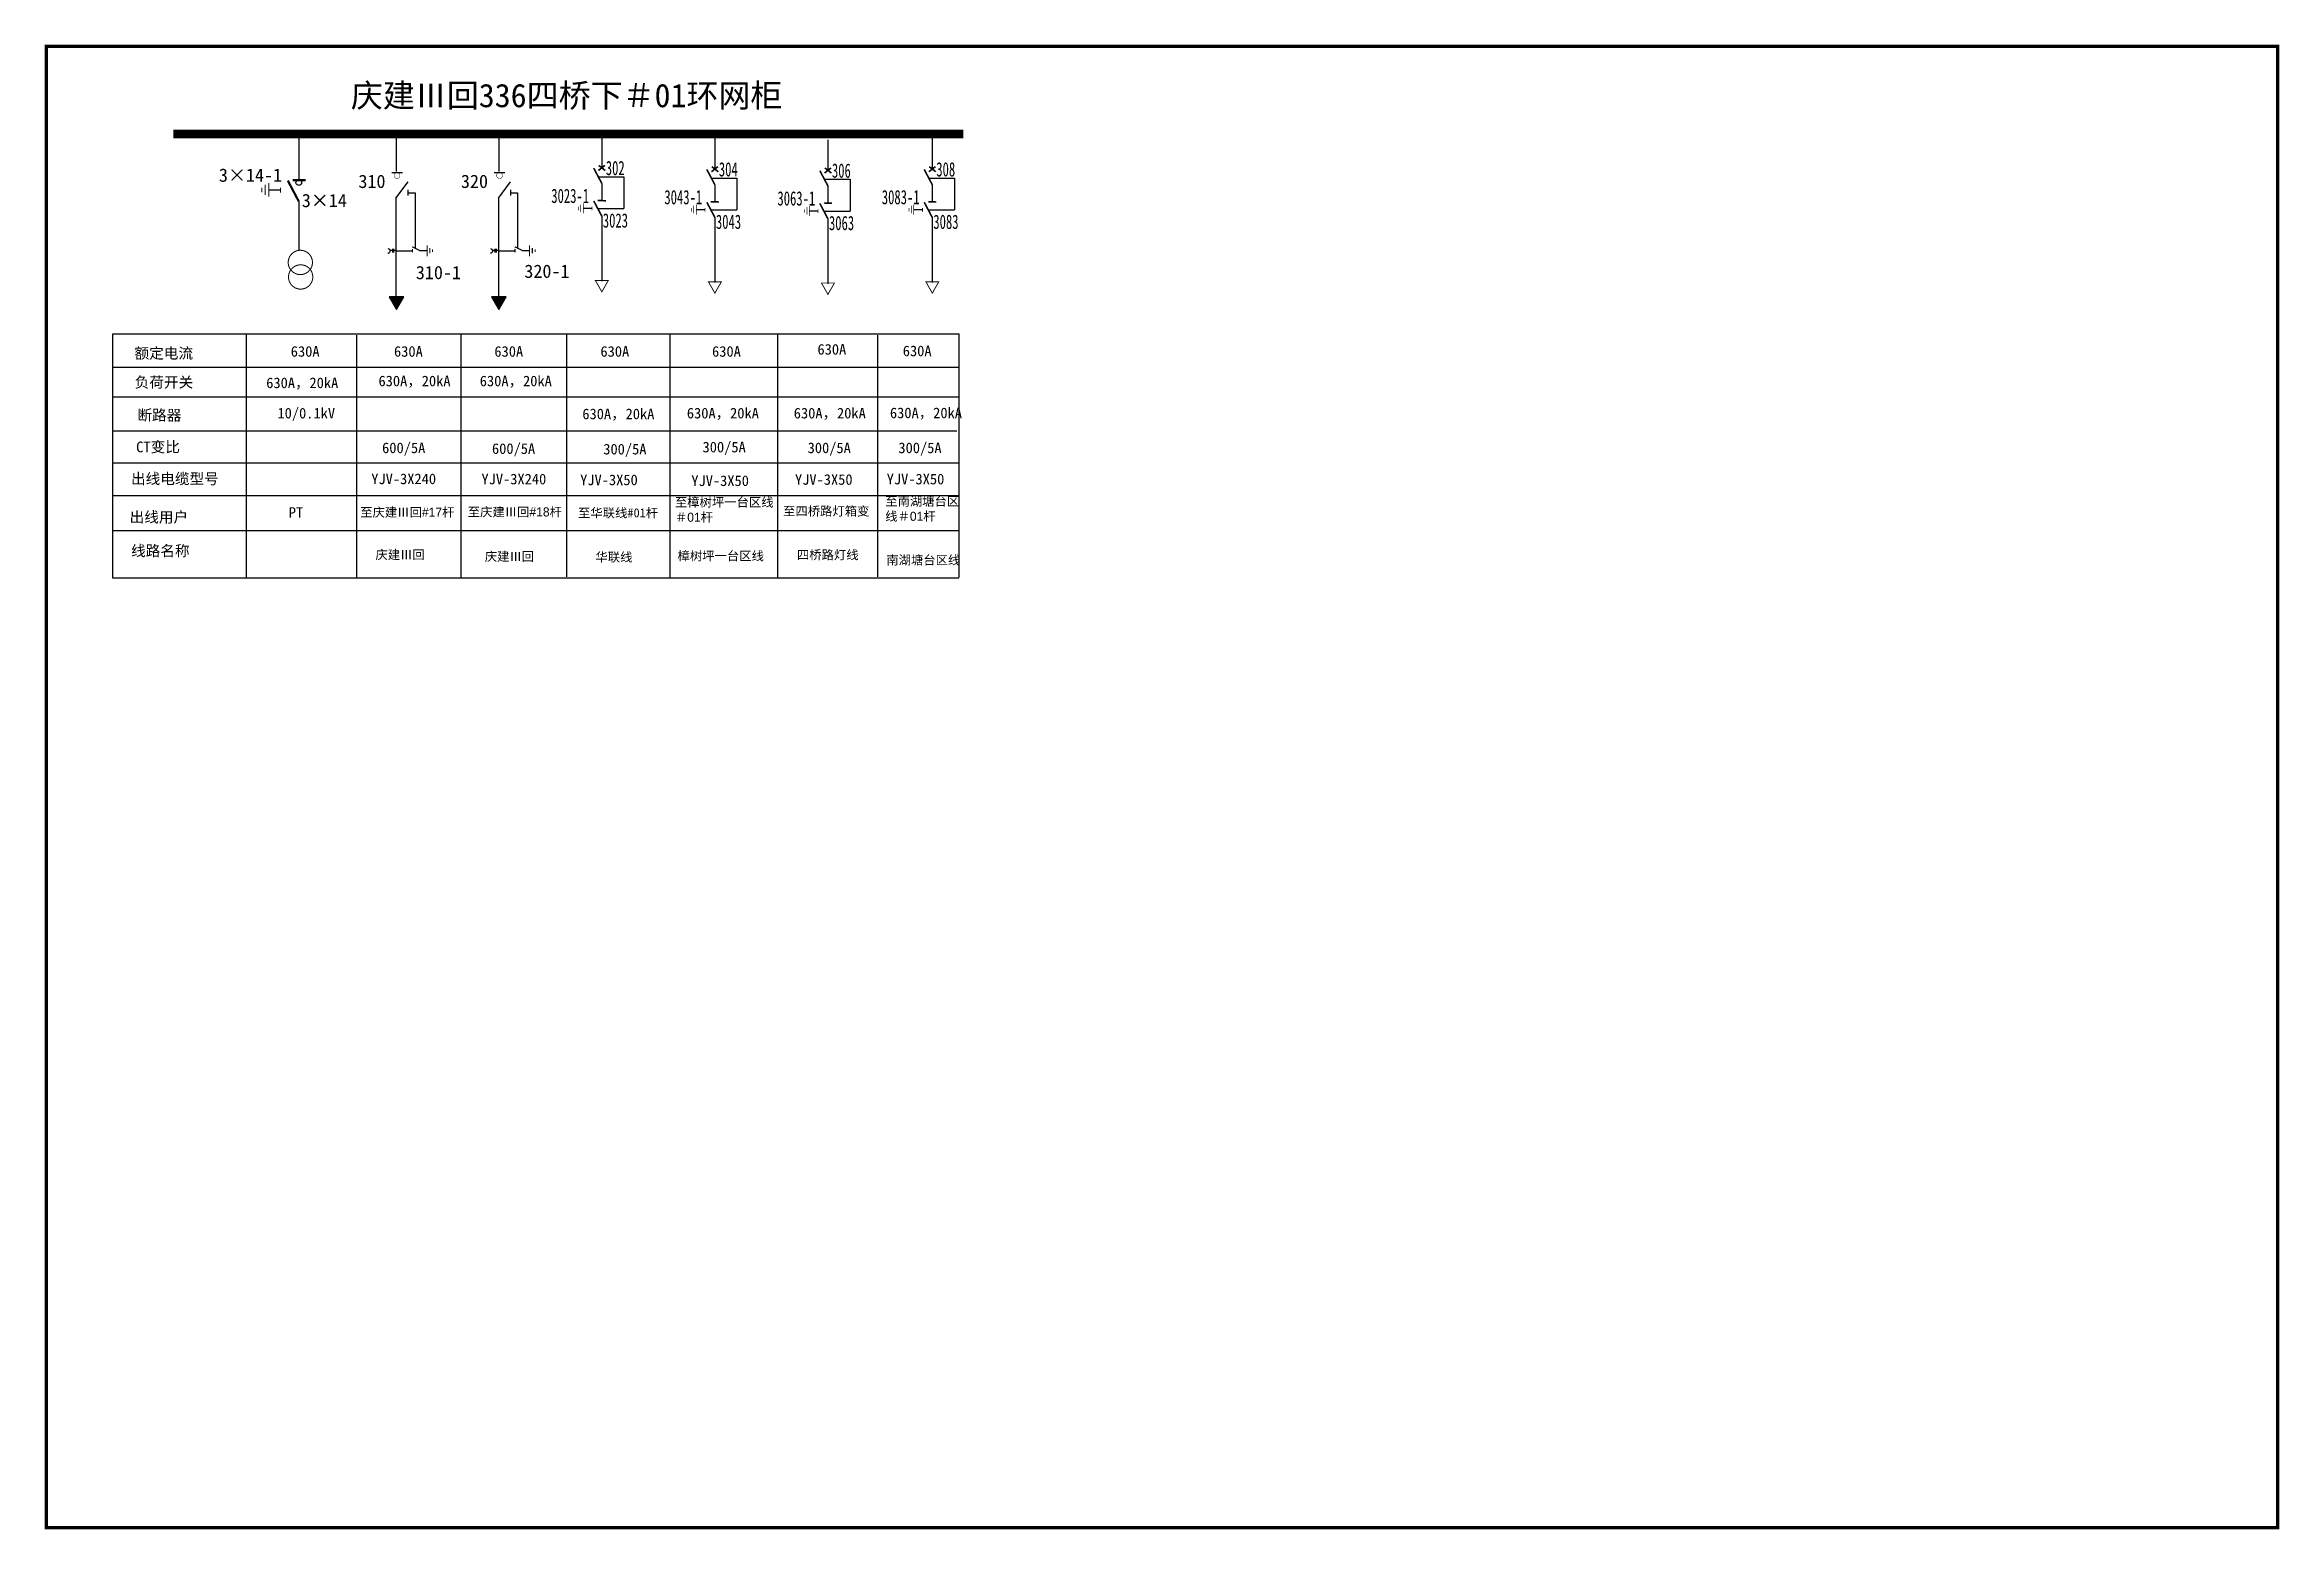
# Model space of a CAD drawing. Extents: x -2 to 344, y -245 to -15.
import ezdxf

# ---------------------------------------------------------------- set-up
doc = ezdxf.new("R2010")
doc.units = 0
doc.header["$LTSCALE"] = 0.774411
doc.layers.get('0').update_dxf_attribs({"linetype": 'CONTINUOUS'})
doc.layers.add('1', color=7, linetype='CONTINUOUS')
doc.layers.add('2', color=7, linetype='CONTINUOUS')
doc.styles.add('HZ', font='SIMKAI.TTF')
doc.styles.get("Standard").update_dxf_attribs({"font": 'SimSun.ttf', "height": 2.5})
doc.styles.add('宋体', font='SimSun.ttf')

# ---------------------------------------------------------------- blocks, each defined once
blk = doc.blocks.new('JD')
for points in [[(-2, 0.2), (-2, -0.2), (2, 0.2), (2, -0.2)], [(1, -1.2), (1, -0.8), (-1, -1.2), (-1, -0.8)], [(-0.5, -1.8), (-0.5, -2.2), (0.5, -1.8), (0.5, -2.2)]]:
    blk.add_trace(points)

msp = doc.modelspace()

# ---------------------------------------------------------------- hatches: boundary and pattern name
for points in [[(52.34, -55.97), (53.47, -54.01), (51.2, -54.01)], [(68.2, -55.97), (69.34, -54.01), (67.07, -54.01)]]:
    msp.add_hatch(color=7).paths.add_polyline_path(points)

# ---------------------------------------------------------------- linework, layer by layer
for p, q in [((37.22, -29.52), (37.22, -36.09)), ((84.14, -29.32), (84.14, -34.15)), ((101.64, -29.52), (101.64, -34.34)), ((119.14, -29.71), (119.14, -34.54)), ((135.3, -29.52), (135.3, -34.34)), ((34.4, -37.5), (32.58, -37.5)), ((51.62, -34.79), (53.26, -34.79)), ((54.11, -37.48), (54.11, -38.33)), ((54.13, -37.91), (55.22, -37.91)), ((55.22, -37.91), (55.22, -46.48)), ((67.49, -34.79), (69.13, -34.79)), ((69.98, -37.48), (69.98, -38.33)), ((70, -37.91), (71.09, -37.91)), ((71.09, -37.91), (71.09, -46.48)), ((83.59, -35.43), (87.56, -35.43)), ((84.14, -36.47), (84.14, -39.13)), ((87.56, -35.43), (87.56, -40.36)), ((101.09, -35.63), (105.06, -35.63)), ((101.64, -36.67), (101.64, -39.32)), ((105.06, -35.63), (105.06, -40.55)), ((118.59, -35.82), (122.57, -35.82)), ((119.14, -36.86), (119.14, -39.52)), ((122.57, -35.82), (122.57, -40.75)), ((134.75, -35.63), (138.73, -35.63)), ((135.3, -36.67), (135.3, -39.32)), ((138.73, -35.63), (138.73, -40.55)), ((37.22, -39.25), (37.22, -46.84)), ((82.62, -40.36), (81.27, -40.36)), ((83.51, -40.36), (87.56, -40.36)), ((100.12, -40.55), (98.78, -40.55)), ((101.01, -40.55), (105.06, -40.55)), ((117.62, -40.75), (116.28, -40.75)), ((118.52, -40.75), (122.57, -40.75)), ((133.78, -40.55), (132.44, -40.55)), ((134.68, -40.55), (138.73, -40.55)), ((84.14, -41.54), (84.14, -51.59)), ((101.64, -41.74), (101.64, -51.79)), ((119.14, -41.94), (119.14, -51.98)), ((135.3, -41.74), (135.3, -51.79)), ((52.34, -46.87), (54.82, -46.87)), ((55.92, -46.85), (57.07, -46.85)), ((68.2, -46.87), (70.69, -46.87)), ((71.79, -46.85), (72.93, -46.85))]:
    msp.add_line(p, q)
at = {"color": 7}
for p, q in [((52.37, -34.6), (52.37, -29.01)), ((68.24, -34.6), (68.24, -29.01))]:
    msp.add_line(p, q, dxfattribs=at)
at = {"color": 0}
for p, q in [((52.26, -38.75), (52.26, -54.35)), ((68.13, -38.75), (68.13, -54.35)), ((29.08, -59.72), (29.08, -97.53)), ((46.18, -59.93), (46.18, -97.58)), ((8.44, -64.92), (23.47, -64.92)), ((23.4, -64.92), (36.08, -64.92)), ((33.58, -64.92), (139.47, -64.92)), ((8.44, -69.48), (23.41, -69.48)), ((23.34, -69.48), (36.02, -69.48)), ((35.8, -69.48), (139.41, -69.48)), ((8.44, -79.7), (23.3, -79.7)), ((23.23, -79.7), (35.91, -79.7)), ((35.69, -79.7), (139.3, -79.7))]:
    msp.add_line(p, q, dxfattribs=at)
at = {"linetype": 'Continuous', "const_width": 0.5}
msp.add_lwpolyline([(-1.87, -15.25), (343.59, -15.25), (343.59, -244.48), (-1.87, -244.48)], close=True, dxfattribs=at)
for points, const_width in [([(17.81, -28.83), (140.1, -28.83)], 1.33), ([(84.14, -36.47), (82.88, -34.1)], 0.25), ([(84.61, -33.68), (83.6, -34.47)], 0.25), ([(83.66, -33.68), (84.67, -34.47)], 0.25), ([(101.64, -36.67), (100.39, -34.3)], 0.25), ([(102.11, -33.87), (101.11, -34.66)], 0.25), ([(101.17, -33.87), (102.17, -34.66)], 0.25), ([(119.14, -36.86), (117.89, -34.49)], 0.25), ([(119.62, -34.07), (118.61, -34.86)], 0.25), ([(118.67, -34.07), (119.68, -34.86)], 0.25), ([(135.3, -36.67), (134.05, -34.3)], 0.25), ([(135.78, -33.87), (134.77, -34.66)], 0.25), ([(134.83, -33.87), (135.84, -34.66)], 0.25), ([(31.49, -37.11), (31.49, -37.85)], 0.149), ([(32.03, -36.66), (32.03, -38.26)], 0.149), ([(32.56, -36.41), (32.56, -38.5)], 0.149), ([(34.4, -37.13), (34.4, -37.87)], 0.149), ([(37.22, -39.25), (35.52, -36.02)], 0.341), ([(38.26, -35.96), (36.25, -35.95)], 0.341), ([(51.62, -34.79), (53.26, -34.79)], 0.139), ([(67.49, -34.79), (69.13, -34.79)], 0.139), ([(80.51, -40.07), (80.51, -40.61)], 0.109), ([(80.87, -39.74), (80.87, -40.91)], 0.109), ([(81.26, -39.56), (81.26, -41.09)], 0.109), ([(82.62, -40.08), (82.62, -40.63)], 0.109), ([(84.14, -41.54), (82.88, -39.17)], 0.25), ([(84.77, -39.15), (83.5, -39.1)], 0.25), ([(98.01, -40.26), (98.01, -40.81)], 0.109), ([(98.37, -39.93), (98.37, -41.11)], 0.109), ([(98.77, -39.75), (98.77, -41.29)], 0.109), ([(100.12, -40.28), (100.12, -40.82)], 0.109), ([(101.64, -41.74), (100.39, -39.37)], 0.25), ([(102.28, -39.34), (101, -39.3)], 0.25), ([(115.51, -40.46), (115.51, -41)], 0.109), ([(115.88, -40.13), (115.88, -41.3)], 0.109), ([(116.27, -39.95), (116.27, -41.49)], 0.109), ([(117.62, -40.48), (117.62, -41.02)], 0.109), ([(119.14, -41.94), (117.89, -39.56)], 0.25), ([(119.78, -39.54), (118.51, -39.49)], 0.25), ([(131.67, -40.26), (131.67, -40.81)], 0.109), ([(132.04, -39.93), (132.04, -41.11)], 0.109), ([(132.43, -39.75), (132.43, -41.29)], 0.109), ([(133.78, -40.28), (133.78, -40.82)], 0.109), ([(135.3, -41.74), (134.05, -39.37)], 0.25), ([(135.94, -39.34), (134.67, -39.3)], 0.25), ([(54.78, -46.26), (55.99, -46.87)], 0.182), ([(54.82, -46.59), (54.82, -47.15)], 0.182), ([(70.65, -46.26), (71.86, -46.87)], 0.182), ([(70.69, -46.59), (70.69, -47.15)], 0.182)]:
    msp.add_lwpolyline(points, dxfattribs=dict(const_width=const_width))
for points, const_width in [([(51.98, -35.24, 1), (52.88, -35.24, 1)], 0.0695), ([(67.85, -35.24, 1), (68.75, -35.24, 1)], 0.0695), ([(39.34, -48.69, -1), (35.58, -48.69, -1)], 0.159), ([(39.39, -50.94, -1), (35.63, -50.94, -1)], 0.159)]:
    msp.add_lwpolyline(points, format="xyb", close=True, dxfattribs=dict(const_width=const_width))
for points in [[(51.01, -46.55, -0.877934), (51.03, -47.29)], [(66.88, -46.55, -0.877934), (66.9, -47.29)]]:
    msp.add_lwpolyline(points, format="xyb")
for points in [[(51.72, -46.86), (51.34, -46.86)], [(51.72, -46.61), (51.72, -47.16)], [(51.89, -46.61), (51.89, -47.16)], [(52.33, -46.86), (51.89, -46.86)], [(67.59, -46.86), (67.21, -46.86)], [(67.59, -46.61), (67.59, -47.16)], [(67.76, -46.61), (67.76, -47.16)], [(68.2, -46.86), (67.76, -46.86)]]:
    msp.add_lwpolyline(points)
at = {"color": 0, "const_width": 0.141}
for points in [[(83.13, -51.48), (84.14, -53.24), (85.14, -51.48)], [(100.63, -51.68), (101.64, -53.44), (102.65, -51.68)], [(118.14, -51.87), (119.14, -53.63), (120.15, -51.87)], [(134.3, -51.68), (135.3, -53.44), (136.31, -51.68)]]:
    msp.add_lwpolyline(points, close=True, dxfattribs=at)
at = {"color": 7}
for points in [[(52.34, -55.97), (53.47, -54.01), (51.2, -54.01)], [(68.2, -55.97), (69.34, -54.01), (67.07, -54.01)]]:
    msp.add_lwpolyline(points, close=True, dxfattribs=at)
msp.add_circle((37.22, -36.34), 0.444)
at = {"layer": '1'}
for points in [[(51.01, -46.54, -0.877934), (51.03, -47.28)], [(66.88, -46.54, -0.877934), (66.89, -47.28)]]:
    msp.add_lwpolyline(points, format="xyb", dxfattribs=at)
at = {"layer": '2'}
for p, q in [((52.26, -38.75), (54.14, -36.23)), ((68.13, -38.75), (70.01, -36.23)), ((8.44, -59.72), (23.41, -59.72)), ((8.44, -97.53), (8.44, -59.72)), ((23.34, -59.72), (36.02, -59.72)), ((35.8, -59.72), (139.41, -59.72)), ((62.31, -59.75), (62.31, -97.58)), ((78.68, -59.87), (78.68, -97.34)), ((94.64, -59.87), (94.64, -97.46)), ((111.32, -59.87), (111.32, -97.46)), ((126.8, -59.95), (126.8, -97.34)), ((139.41, -59.72), (139.41, -97.46)), ((8.44, -74.74), (33.4, -74.74)), ((23.02, -74.74), (35.7, -74.74)), ((35.49, -74.74), (139.1, -74.74)), ((8.44, -84.74), (139.32, -84.74)), ((23.41, -90.21), (8.44, -90.21)), ((36.02, -90.21), (23.34, -90.21)), ((139.41, -90.21), (35.8, -90.21)), ((23.41, -97.53), (8.44, -97.53)), ((36.02, -97.53), (23.34, -97.53)), ((139.41, -97.53), (35.8, -97.53))]:
    msp.add_line(p, q, dxfattribs=at)

# ---------------------------------------------------------------- block references
at = {"xscale": 0.4250017950198526, "yscale": 0.4250017950198526, "zscale": 0.4250017950949055, "rotation": 90}
for p in [(57.08, -46.88), (72.95, -46.88)]:
    msp.add_blockref('JD', p, dxfattribs=at)

# ---------------------------------------------------------------- texts
at = {"style": 'HZ'}
msp.add_text('庆建Ⅲ回336四桥下＃01环网柜', height=3.63, dxfattribs=at).set_placement((45.28, -24.67))
at = {"color": 0}
for s, height, p in [('3×14-1', 2.055, (24.85, -36.21)), ('310', 2.055, (46.45, -37.17)), ('320', 2.055, (62.32, -37.17)), ('3×14', 2.055, (37.68, -40.13)), ('310-1', 2.055, (55.34, -51.28)), ('320-1', 2.055, (72.14, -51.08)), ('630A', 1.639, (35.98, -63.28)), ('630A', 1.639, (51.96, -63.28)), ('630A', 1.639, (67.5, -63.28)), ('630A', 1.639, (83.92, -63.28)), ('630A', 1.639, (101.2, -63.28)), ('630A', 1.639, (117.52, -62.95)), ('630A', 1.639, (130.73, -63.2)), ('630A，20kA', 1.639, (32.18, -68.14)), ('630A，20kA', 1.639, (49.56, -67.85)), ('630A，20kA', 1.639, (65.24, -67.85)), ('10/0.1kV', 1.639, (33.92, -72.83)), ('630A，20kA', 1.639, (81.12, -72.95)), ('630A，20kA', 1.639, (97.3, -72.83)), ('630A，20kA', 1.639, (113.85, -72.83)), ('630A，20kA', 1.639, (128.74, -72.79)), ('600/5A', 1.639, (50.12, -78.2)), ('600/5A', 1.639, (67.13, -78.32)), ('300/5A', 1.639, (84.36, -78.4)), ('300/5A', 1.639, (99.73, -78.08)), ('300/5A', 1.639, (116, -78.2)), ('300/5A', 1.639, (130.05, -78.2)), ('YJV-3X240', 1.639, (48.44, -83)), ('YJV-3X240', 1.639, (65.5, -83.03)), ('YJV-3X50', 1.639, (80.78, -83.16)), ('YJV-3X50', 1.639, (97.99, -83.29)), ('YJV-3X50', 1.639, (114.04, -83.1)), ('YJV-3X50', 1.639, (128.24, -83.03)), ('PT', 1.639, (35.67, -88.21)), ('至华联线#01杆', 1.4, (80.45, -88.14)), ('华联线', 1.4, (83.15, -94.98)), ('樟树坪一台区线', 1.4, (95.87, -94.8)), ('四桥路灯线', 1.4, (114.34, -94.63)), ('南湖塘台区线', 1.4, (128.18, -95.44))]:
    msp.add_text(s, height=height, dxfattribs=at).set_placement(p)
at = {"style": '宋体', "width": 0.65}
for s, p in [('302', (84.75, -35.18)), ('304', (102.25, -35.38)), ('306', (119.76, -35.58)), ('308', (135.92, -35.38)), ('3023-1', (76.31, -39.49)), ('3043-1', (93.82, -39.69)), ('3063-1', (111.32, -39.88)), ('3083-1', (127.48, -39.69)), ('3023', (84.29, -43.3)), ('3043', (101.8, -43.5)), ('3083', (135.46, -43.5)), ('3063', (119.3, -43.69))]:
    msp.add_text(s, height=2.206, dxfattribs=at).set_placement(p)
at = {"color": 0, "style": 'HZ'}
for s, p in [('额定电流', (11.79, -63.57)), ('负荷开关', (11.81, -68.06)), ('断路器', (12.24, -73.15)), ('CT变比', (12.03, -78.07)), ('出线电缆型号', (11.24, -82.99)), ('出线用户', (11.03, -88.93)), ('线路名称', (11.25, -94.14))]:
    msp.add_text(s, height=1.661, dxfattribs=at).set_placement(p)
at = {"color": 0, "char_height": 1.4, "attachment_point": 1}
for s, insert, width in [('至庆建Ⅲ回{\\f\uffbfﾬￌ￥_GB2312|b0|i0|c134|p49;#17}杆', (46.73, -86.65), 16.3666), ('至庆建Ⅲ回{\\f\uffbfﾬￌ￥_GB2312|b0|i0|c134|p49;#18}杆', (63.38, -86.6), 16.3666), ('{\\f\uffbfﾬￌ￥_GB2312|b0|i0|c134|p49;至樟树坪一台区线＃01杆}', (95.45, -85.09), 16.3666), ('至四桥路灯箱变', (112.2, -86.47), 16.3666), ('{\\f\uffbfﾬￌ￥_GB2312|b0|i0|c134|p49;至南湖塘台区线＃01杆}', (128.01, -84.94), 12.1925), ('庆建Ⅲ回', (49.09, -93.21), 16.3666), ('庆建Ⅲ回', (66.02, -93.49), 16.3666)]:
    msp.add_mtext(s, dxfattribs=dict(at, insert=insert, width=width))

doc.saveas('drawing.dxf')
